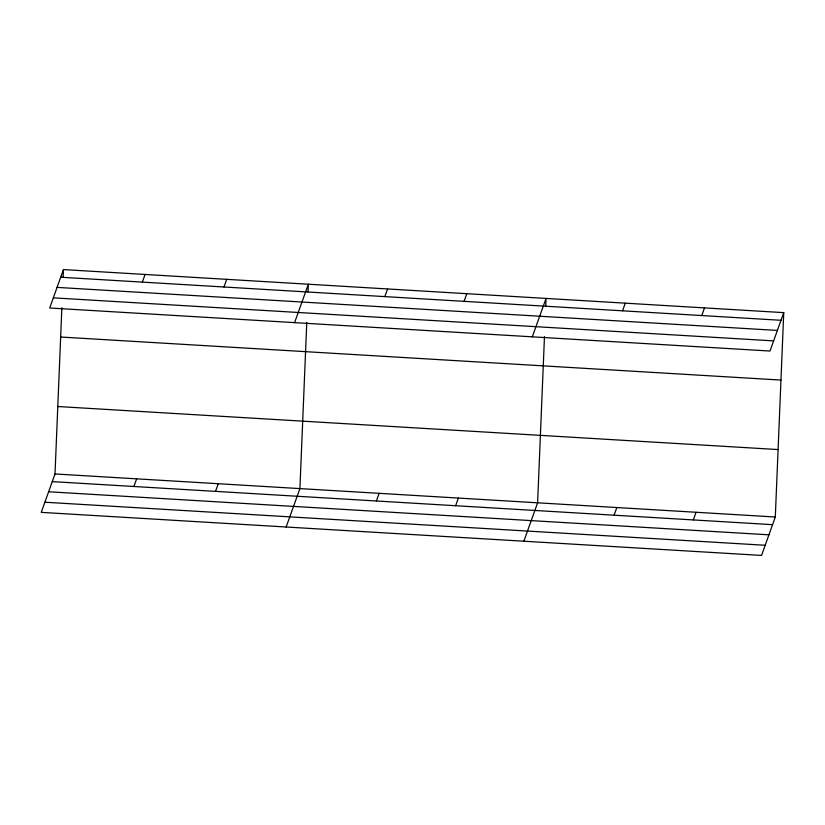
<?xml version="1.0" encoding="UTF-8"?>
<svg xmlns="http://www.w3.org/2000/svg" width="825" height="825" viewBox="0 0 825 825"><rect width="100%" height="100%" fill="white"/><g stroke="black" fill="none" stroke-linecap="round" stroke-linejoin="round"><path stroke-width="1.24" d="M783.75 312.634L769.993 351.037L49.696 307.993L63.443 269.579L783.75 312.634L775.304 517.007L761.558 555.421L41.25 512.366L55.007 473.963L61.865 307.756M63.133 277.221L63.443 269.579M306.776 322.389L299.908 488.596L286.151 527.01M308.034 291.854L308.344 284.223L294.597 322.627M544.469 336.6L537.611 502.807L523.854 541.21M545.738 306.065L546.047 298.423L532.3 336.837M142.333 282.119L145.076 274.457M133.898 486.492L136.641 478.84M223.977 286.997L226.71 279.335M215.531 491.37L218.274 483.718M384.842 296.608L387.585 288.956M376.396 500.992L379.139 493.329M464.073 301.342L466.816 293.69M455.637 505.725L458.37 498.063M622.545 310.819L625.278 303.157M614.099 515.192L616.842 507.54M701.776 315.552L704.519 307.9M693.33 519.925L696.073 512.273M60.699 277.231L781.007 320.286M57.069 287.389L777.377 330.433M53.326 297.846L773.633 340.89M60.658 337.023L780.966 380.077M57.791 406.519L778.099 449.563M55.007 473.963L775.304 517.007M52.264 481.614L772.571 524.669M48.623 491.762L768.931 534.817M44.88 502.219L765.188 545.273"/></g></svg>
